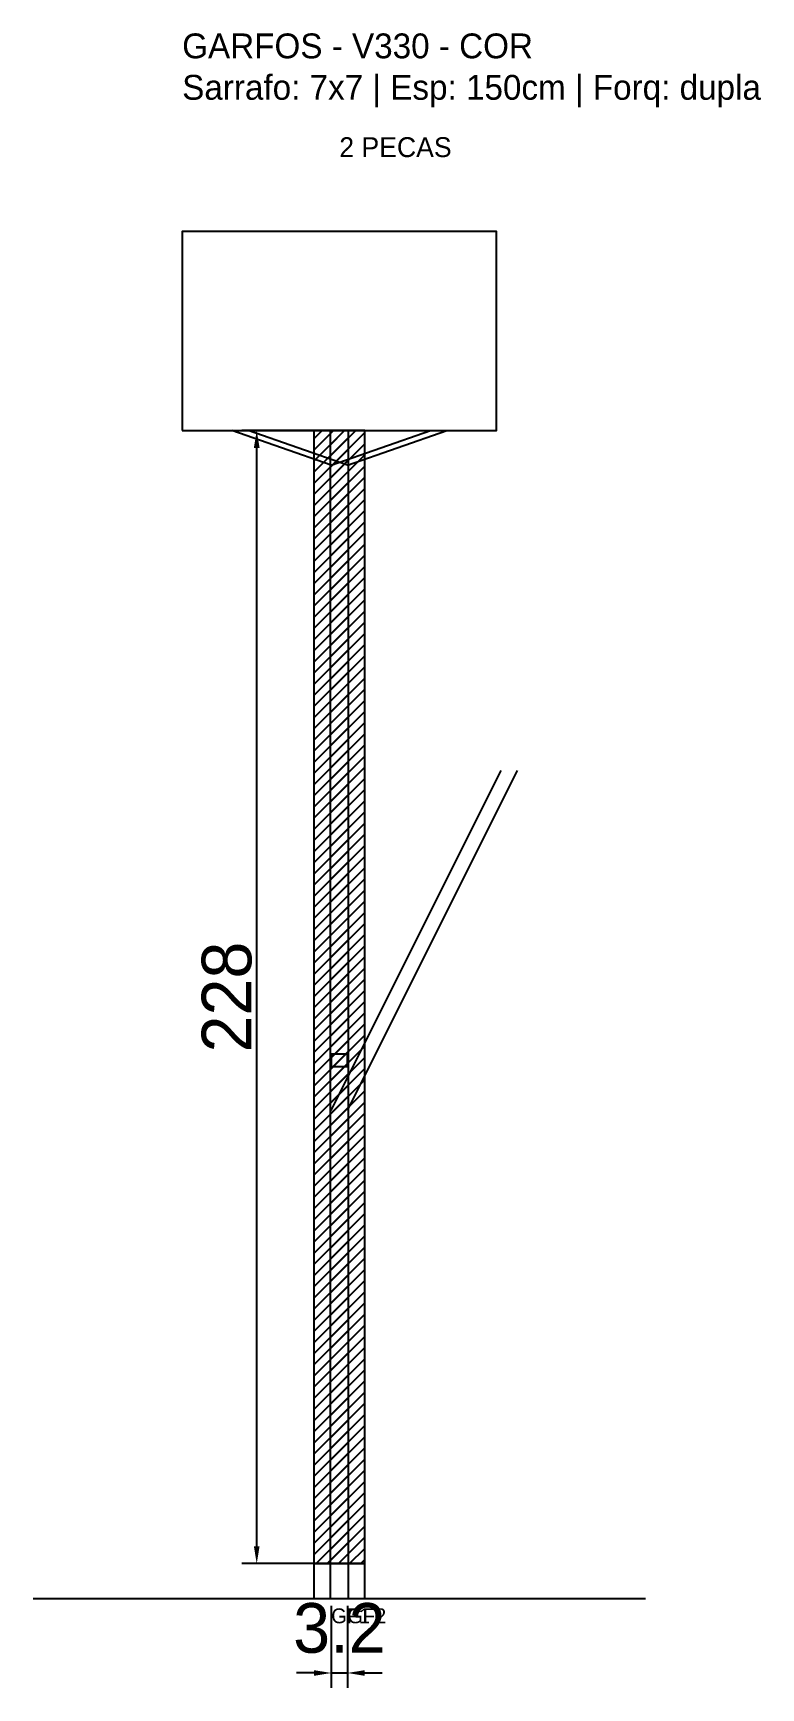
# Model space of a CAD drawing. Header units: metres. Extents: x -30 to 116, y -25 to 308.
import ezdxf

# ---------------------------------------------------------------- set-up
doc = ezdxf.new("R2010")
doc.units = ezdxf.units.M
for name, color, linetype in [('BARRA_ANCORAGEM', 1, 'Continuous'), ('COTA', 241, 'Continuous'), ('GARFOS OK', 3, 'Continuous'), ('NOME DA VIGA', 6, 'Continuous'), ('SARR_7x7', 40, 'Continuous'), ('TIRAS REESCORAMENTO', 252, 'Continuous'), ('VIGAS', 3, 'Continuous')]:
    doc.layers.add(name, color=color, linetype=linetype)
doc.dimstyles.new('EZ DXF', dxfattribs={"dimtxt": 10, "dimasz": 3.5, "dimexe": 3, "dimexo": 1.5, "dimgap": 1, "dimtad": 1, "dimdec": 1, "dimdsep": 46, "dimcen": 2.5, "dimazin": 3, "dimtfac": 1, "dimtmove": 0, "dimatfit": 3})

msp = doc.modelspace()

# ---------------------------------------------------------------- hatches: boundary and pattern name
at = {"layer": 'COTA'}
h = msp.add_hatch(dxfattribs=at)
h.set_pattern_fill('ANSI31', scale=0.5)
h.paths.add_polyline_path([(26.5, 0), (33.5, 0), (33.5, 228), (26.5, 228)])
h = msp.add_hatch(dxfattribs=at)
h.set_pattern_fill('ANSI31', scale=0.5)
h.paths.add_polyline_path([(29.75, 0), (36.75, 0), (36.75, 228), (29.75, 228)])

# ---------------------------------------------------------------- linework, layer by layer
at = {"layer": 'BARRA_ANCORAGEM'}
for p, q in [((30, 91.2), (64.2, 159.6)), ((33.25, 91.2), (67.45, 159.6))]:
    msp.add_line(p, q, dxfattribs=at)
at = {"layer": 'GARFOS OK'}
for p, q in [((30, 221), (10, 228)), ((10, 228), (50, 228)), ((33.25, 221), (13.25, 228)), ((13.25, 228), (53.25, 228)), ((30, 221), (50, 228)), ((33.25, 221), (53.25, 228))]:
    msp.add_line(p, q, dxfattribs=at)
at = {"layer": 'GARFOS OK', "linetype": 'CONTINUOUS'}
msp.add_line((-30, -7), (93.25, -7), dxfattribs=at)
at = {"layer": 'GARFOS OK'}
for points in [[(26.5, 0), (33.5, 0), (33.5, 228), (26.5, 228), (26.5, 0)], [(29.75, 0), (36.75, 0), (36.75, 228), (29.75, 228), (29.75, 0)]]:
    msp.add_lwpolyline(points, dxfattribs=at)
at = {"layer": 'SARR_7x7'}
for points in [[(26.5, -7), (33.5, -7), (33.5, 0), (26.5, 0), (26.5, -7)], [(29.75, -7), (36.75, -7), (36.75, 0), (29.75, 0), (29.75, -7)]]:
    msp.add_lwpolyline(points, dxfattribs=at)
at = {"layer": 'TIRAS REESCORAMENTO'}
msp.add_lwpolyline([(30, 100), (33.25, 100), (33.25, 102.5), (30, 102.5), (30, 100)], dxfattribs=at)
at = {"layer": 'VIGAS'}
msp.add_lwpolyline([(0, 228), (63.25, 228), (63.25, 268), (0, 268), (0, 228)], dxfattribs=at)

# ---------------------------------------------------------------- texts
at = {"layer": 'NOME DA VIGA'}
for s, height, p in [('2 PECAS', 4, (31.62, 283)), ('GF1', 3, (30, -12)), ('GF2', 3, (33.25, -12))]:
    msp.add_text(s, height=height, dxfattribs=at).set_placement(p)
at = {"layer": 'NOME DA VIGA', "insert": (0, 293), "char_height": 5, "attachment_point": 7}
msp.add_mtext('GARFOS - V330 - COR\\PSarrafo: 7x7 | Esp: 150cm | Forq: dupla', dxfattribs=at)

# ---------------------------------------------------------------- dimensions: what is measured, and where the dimension line sits
at = {"layer": 'COTA'}
msp.add_linear_dim(base=(15, 0), p1=(30, 0), p2=(30, 228), angle=90, dimstyle='EZ DXF', dxfattribs=at).render()
msp.add_linear_dim(base=(30, -22), p1=(30, -7), p2=(33.25, -7), dimstyle='EZ DXF', dxfattribs=at).render()

doc.saveas('drawing.dxf')
